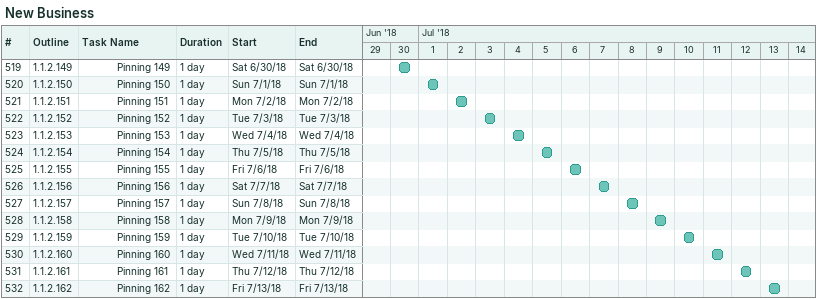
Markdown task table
New Business

| ID | WBS | Task | Duration | Start | Finish |
|---|---|---|---|---|---|
| 519 | 1.1.2.149 | Pinning 149 | 1d | 2018-06-30 | 2018-06-30 |
| 520 | 1.1.2.150 | Pinning 150 | 1d | 2018-07-01 | 2018-07-01 |
| 521 | 1.1.2.151 | Pinning 151 | 1d | 2018-07-02 | 2018-07-02 |
| 522 | 1.1.2.152 | Pinning 152 | 1d | 2018-07-03 | 2018-07-03 |
| 523 | 1.1.2.153 | Pinning 153 | 1d | 2018-07-04 | 2018-07-04 |
| 524 | 1.1.2.154 | Pinning 154 | 1d | 2018-07-05 | 2018-07-05 |
| 525 | 1.1.2.155 | Pinning 155 | 1d | 2018-07-06 | 2018-07-06 |
| 526 | 1.1.2.156 | Pinning 156 | 1d | 2018-07-07 | 2018-07-07 |
| 527 | 1.1.2.157 | Pinning 157 | 1d | 2018-07-08 | 2018-07-08 |
| 528 | 1.1.2.158 | Pinning 158 | 1d | 2018-07-09 | 2018-07-09 |
| 529 | 1.1.2.159 | Pinning 159 | 1d | 2018-07-10 | 2018-07-10 |
| 530 | 1.1.2.160 | Pinning 160 | 1d | 2018-07-11 | 2018-07-11 |
| 531 | 1.1.2.161 | Pinning 161 | 1d | 2018-07-12 | 2018-07-12 |
| 532 | 1.1.2.162 | Pinning 162 | 1d | 2018-07-13 | 2018-07-13 |
